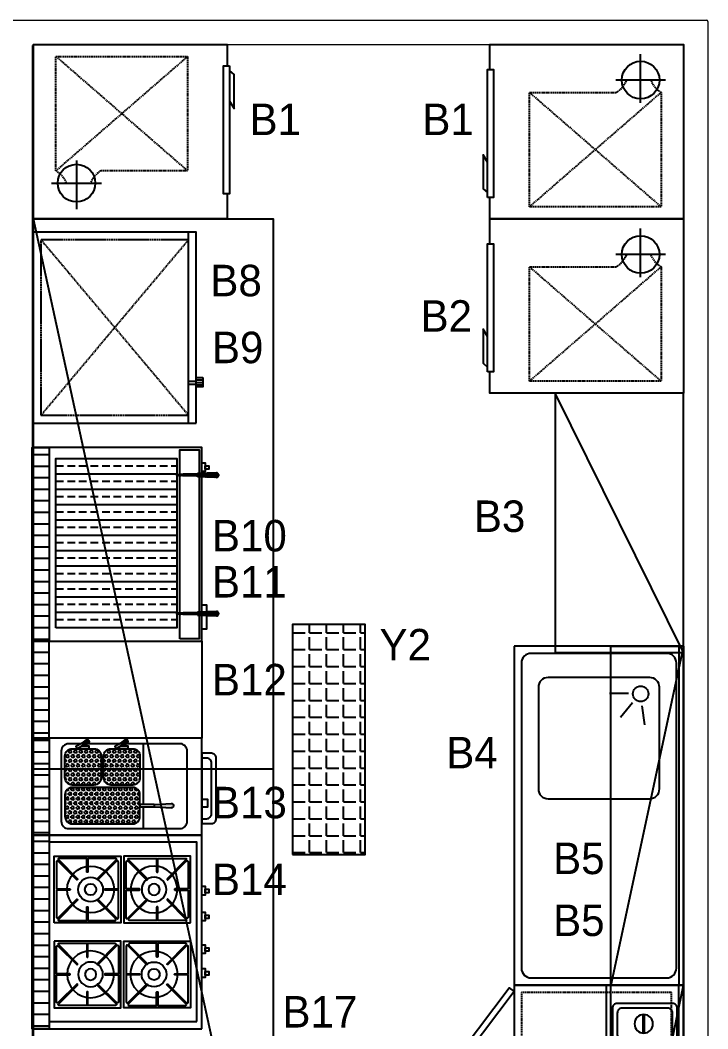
# Model space of a CAD drawing. Header units: millimetres. Extents: x 233224 to 234067, y -13631 to -11613.
# Drawn here: x 233766.9 to 234050.9, y -12029.9 to -11613.5 of the extents above; entities that cross this region are included whole.
import ezdxf
from ezdxf.enums import TextEntityAlignment as Align

# ---------------------------------------------------------------- set-up
doc = ezdxf.new("R2010")
doc.units = ezdxf.units.MM
doc.header["$MEASUREMENT"] = 0
doc.linetypes.add('DASHED', pattern=[0.75, 0.5, -0.25])
for name, color, linetype in [('002 Çizgi', 7, 'Continuous'), ('CIHAZ', 2, 'Continuous'), ('S2000-002 Çizgi', 7, 'Continuous')]:
    doc.layers.add(name, color=color, linetype=linetype)
doc.layers.add('2D Drafting - General_Pen_No__4', color=7, linetype='Continuous', lineweight=20, true_color=0x029e21)
doc.styles.add('TAKSİM', font='GOTHIC.TTF', dxfattribs={"height": 20})

# ---------------------------------------------------------------- blocks, each defined once
blk = doc.blocks.new('A$C604B7618')
at = {"layer": 'S2000-002 Çizgi'}
blk.add_lwpolyline([(0, 30.57), (30.57, 30.57), (30.57, 0), (0, 0), (0, 30.57)], dxfattribs=at)
blk.add_lwpolyline([(15.55, 29.52), (15.55, 23.44, -0.414214), (15.34, 23.23), (15.23, 23.23, -0.414214), (15.02, 23.44), (15.02, 29.52), (2.68, 29.52, 0.668179), (2.31, 28.63), (10.81, 20.13, -0.810443), (10.38, 19.82), (1.59, 28.61, 0.668179), (1.05, 28.39), (1.05, 15.55), (7.13, 15.55, -0.414214), (7.34, 15.34), (7.34, 15.23, -0.414214), (7.13, 15.02), (1.05, 15.02), (1.05, 2.68, 0.668179), (1.94, 2.31), (10.43, 10.81, -0.810443), (10.75, 10.38), (1.96, 1.59, 0.668179), (2.18, 1.05), (15.02, 1.05), (15.02, 7.13, -0.414214), (15.23, 7.34), (15.34, 7.34, -0.414214), (15.55, 7.13), (15.55, 1.05), (27.88, 1.05, 0.668179), (28.26, 1.94), (19.76, 10.43, -0.810443), (20.19, 10.75), (28.98, 1.96, 0.668179), (29.52, 2.18), (29.52, 15.02), (23.44, 15.02, -0.414214), (23.23, 15.23), (23.23, 15.34, -0.414214), (23.44, 15.55), (29.52, 15.55), (29.52, 28.39, 0.668179), (28.98, 28.61), (20.19, 19.82, -0.810443), (19.76, 20.13), (28.26, 28.63, 0.668179), (27.88, 29.52)], format="xyb", close=True, dxfattribs=at)
for radius in [10.75, 5.66, 2.6]:
    blk.add_circle((15.28, 13.8), radius, dxfattribs=at)
blk = doc.blocks.new('A$C7A250C34')
at = {"layer": 'S2000-002 Çizgi'}
h = blk.add_hatch(dxfattribs=at)
h.set_pattern_fill('ANSI31', color=256, scale=1.5, angle=45, style=0)
h.set_pattern_definition([(90, (-2508.419, -6412.801), (-4.7625, 9e-16), [])])
h.paths.add_polyline_path([(0, 72.92), (0, 65.92), (80, 65.92), (80, 72.92)])
for points in [[(0, 2.92), (80, 2.92), (80, 72.92), (0, 72.92)], [(80, 65.92), (0, 65.92), (0, 72.92), (80, 72.92)], [(3, 4.92), (77, 4.92), (77, 65.92), (3, 65.92)], [(21.2, 2.92), (24.84, 2.92), (24.84, 1.46), (21.2, 1.46)], [(22.17, 1.46), (23.62, 1.46), (23.62, 0), (22.17, 0)], [(31.05, 2.92), (34.69, 2.92), (34.69, 1.46), (31.05, 1.46)], [(32.02, 1.46), (33.47, 1.46), (33.47, 0), (32.02, 0)], [(44.56, 2.92), (48.2, 2.92), (48.2, 1.46), (44.56, 1.46)], [(45.52, 1.46), (46.98, 1.46), (46.98, 0), (45.52, 0)], [(55.2, 2.92), (58.84, 2.92), (58.84, 1.46), (55.2, 1.46)], [(56.16, 1.46), (57.62, 1.46), (57.62, 0), (56.16, 0)]]:
    blk.add_lwpolyline(points, close=True, dxfattribs=at)
at = {"layer": 'S2000-002 Çizgi', "yscale": 0.8999999999996362}
for p, xscale, zscale in [((36.24, 36.4), -0.8999999999996362, 0.9), ((43.76, 36.4), 0.8999999999996362, 0.8999999999996362)]:
    blk.add_blockref('A$C604B7618', p, dxfattribs=dict(at, xscale=xscale, zscale=zscale))
at = {"layer": 'S2000-002 Çizgi', "yscale": 0.8999999999996362, "rotation": 180}
for p, xscale, zscale in [((36.24, 35.06), 0.8999999999996362, 0.8999999999996362), ((43.76, 35.06), -0.8999999999996362, 0.9)]:
    blk.add_blockref('A$C604B7618', p, dxfattribs=dict(at, xscale=xscale, zscale=zscale))
blk = doc.blocks.new('A$C552303AF')
at = {"layer": 'S2000-002 Çizgi'}
h = blk.add_hatch(dxfattribs=at)
h.set_pattern_fill('ANSI31', color=256, scale=1.5, angle=45, style=0)
h.set_pattern_definition([(90, (-4587.7594, -5289.154), (-4.7625, 9e-16), [])])
h.paths.add_polyline_path([(0, 70), (0, 63), (40, 63), (40, 70)])
for points in [[(0, 70), (40, 70), (40, 0), (0, 0)], [(0, 63), (40, 63), (40, 0), (0, 0)]]:
    blk.add_lwpolyline(points, close=True, dxfattribs=at)
blk = doc.blocks.new('A$C133D40E0')
at = {"layer": 'S2000-002 Çizgi'}
h = blk.add_hatch(dxfattribs=at)
h.set_pattern_fill('ANSI31', color=256, scale=1.5, angle=45, style=0)
h.set_pattern_definition([(90, (-3291.7327, -4973.714), (-4.7625, 9e-16), [])])
h.paths.add_polyline_path([(80, 69.9), (80, 76.9), (0, 76.9), (0, 69.9)])
h = blk.add_hatch(dxfattribs=at)
h.set_pattern_fill('ANSI33', color=256, angle=45, style=0)
h.set_pattern_definition([(90, (-3291.733, -4973.714), (-6.35, 1e-15), []), (90, (-3288.558, -4970.539), (-6.35, 1e-15), [3.175, -1.5875])])
h.paths.add_polyline_path([(5.53, 67.19), (5.53, 17.19), (75.53, 17.19), (75.53, 67.19)])
h = blk.add_hatch(dxfattribs=at)
h.set_pattern_fill('ANSI32', color=256, style=0)
h.set_pattern_definition([(45, (-4249.5, -7757.06715), (-0.265165043, 0.265165043), []), (45, (-4249.32323, -7757.06715), (-0.265165043, 0.265165043), [])])
h.paths.add_polyline_path([(12.1, 7.9), (10.72, 7.9), (10.69, 6.9), (12.14, 6.9)])
h.paths.add_polyline_path([(12.07, 8.72), (11.76, 8.72), (11.76, 14.52), (11.68, 15.9), (11.15, 15.9), (11.07, 14.52), (11.07, 8.72), (10.75, 8.72), (10.72, 7.9), (12.1, 7.9)])
h.paths.add_polyline_path([(12.2, 4.9), (10.62, 4.9), (10.48, 0.76, 0.437405), (11.18, 0), (11.64, 0, 0.437405), (12.35, 0.76)])
h.paths.add_polyline_path([(12.14, 6.9), (10.69, 6.9), (10.62, 4.9), (12.2, 4.9)])
h.paths.add_polyline_path([(11.6, 17.19), (11.23, 17.19), (11.15, 15.9), (11.68, 15.9)])
h = blk.add_hatch(dxfattribs=at)
h.set_pattern_fill('ANSI32', color=256, style=0)
h.set_pattern_definition([(135, (4329.5, -7757.06715), (0.265165043, 0.265165043), []), (135, (4329.32322, -7757.06715), (0.265165043, 0.265165043), [])])
h.paths.add_polyline_path([(67.9, 7.9), (69.28, 7.9), (69.31, 6.9), (67.86, 6.9)])
h.paths.add_polyline_path([(67.93, 8.72), (68.24, 8.72), (68.24, 14.52), (68.32, 15.9), (68.85, 15.9), (68.93, 14.52), (68.93, 8.72), (69.25, 8.72), (69.28, 7.9), (67.9, 7.9)])
h.paths.add_polyline_path([(67.8, 4.9), (69.38, 4.9), (69.52, 0.76, -0.437405), (68.82, 0), (68.36, 0, -0.437405), (67.65, 0.76)])
h.paths.add_polyline_path([(67.86, 6.9), (69.31, 6.9), (69.38, 4.9), (67.8, 4.9)])
h.paths.add_polyline_path([(68.4, 17.19), (68.77, 17.19), (68.85, 15.9), (68.32, 15.9)])
for p, q in [((11.07, 14.52), (11.23, 17.19)), ((11.23, 17.19), (11.6, 17.19)), ((11.6, 17.19), (11.23, 17.19)), ((11.76, 14.52), (11.6, 17.19)), ((68.24, 14.52), (68.4, 17.19)), ((68.77, 17.19), (68.4, 17.19)), ((68.4, 17.19), (68.77, 17.19)), ((68.93, 14.52), (68.77, 17.19)), ((11.07, 8.72), (11.07, 14.52)), ((11.76, 8.72), (11.76, 14.52)), ((68.24, 8.72), (68.24, 14.52)), ((68.93, 8.72), (68.93, 14.52)), ((10.48, 0.76), (10.75, 8.72)), ((10.75, 8.72), (10.48, 0.76)), ((10.75, 8.72), (11.07, 8.72)), ((11.07, 8.72), (10.75, 8.72)), ((12.07, 8.72), (11.76, 8.72)), ((12.35, 0.76), (12.07, 8.72)), ((67.65, 0.76), (67.93, 8.72)), ((67.93, 8.72), (68.24, 8.72)), ((69.25, 8.72), (68.93, 8.72)), ((68.93, 8.72), (69.25, 8.72)), ((69.52, 0.76), (69.25, 8.72)), ((69.25, 8.72), (69.52, 0.76)), ((11.64, 0), (11.18, 0)), ((11.18, 0), (11.64, 0)), ((68.36, 0), (68.82, 0)), ((68.82, 0), (68.36, 0))]:
    blk.add_line(p, q, dxfattribs=at)
for points in [[(0, 6.9), (80, 6.9), (80, 76.9), (0, 76.9)], [(0, 76.9), (80, 76.9), (80, 69.9), (0, 69.9)], [(5.53, 67.19), (75.53, 67.19), (75.53, 17.19), (5.53, 17.19)], [(1, 15.9), (79, 15.9), (79, 7.9), (1, 7.9)], [(5, 6.9), (15, 6.9), (15, 4.9), (5, 4.9)], [(70.06, 6.9), (73.7, 6.9), (73.7, 5.44), (70.06, 5.44)], [(71.02, 5.44), (72.48, 5.44), (72.48, 3.98), (71.02, 3.98)]]:
    blk.add_lwpolyline(points, close=True, dxfattribs=at)
for centre, start, end in [((11.18, 0.71), 175.5008, 270), ((11.18, 0.71), 175.5008, 270), ((11.64, 0.71), 270, 4.4992), ((68.36, 0.71), 175.5008, 270), ((68.82, 0.71), 270, 4.4992), ((68.82, 0.71), 270, 4.4992)]:
    blk.add_arc(centre, 0.706, start, end, dxfattribs=at)
blk = doc.blocks.new('A$C5F4B2CA7')
at = {"layer": 'S2000-002 Çizgi'}
h = blk.add_hatch(dxfattribs=at)
h.set_pattern_fill('ANSI31', color=256, scale=1.5, angle=45, style=0)
h.set_pattern_definition([(90, (-3652.638, -4988.124), (-4.7625, 9e-16), [])])
h.paths.add_polyline_path([(40, 69), (40, 76), (0, 76), (0, 69)])
h = blk.add_hatch(dxfattribs=at)
h.set_pattern_fill('HEX', color=256, scale=0.2, style=0)
h.set_pattern_definition([(0, (-3709.3885, -4964.9235), (0, 1.099852), [0.635, -1.27]), (120, (-3709.3885, -4964.9235), (-0.95249977, -0.549926), [0.635, -1.27]), (60, (-3708.7535, -4964.9235), (-0.95249977, 0.549926), [0.635, -1.27])])
h.paths.add_polyline_path([(7.64, 62.53, 0.414214), (4.64, 59.53), (4.64, 34.53, 0.414214), (7.64, 31.53), (16.64, 31.53, 0.414214), (19.64, 34.53), (19.64, 59.53, 0.414214), (16.64, 62.53)])
h = blk.add_hatch(dxfattribs=at)
h.set_pattern_fill('HEX', color=256, scale=0.2, style=0)
h.set_pattern_definition([(180, (3749.6625, -4964.9235), (0, 1.099852), [0.635, -1.27]), (60, (3749.6625, -4964.9235), (0.95249977, -0.549926), [0.635, -1.27]), (120, (3749.0275, -4964.9235), (0.95249977, 0.549926), [0.635, -1.27])])
h.paths.add_polyline_path([(23.64, 62.53, 0.414214), (20.64, 59.53), (20.64, 50.53, 0.414214), (23.64, 47.53), (32.64, 47.53, 0.414214), (35.64, 50.53), (35.64, 59.53, 0.414214), (32.64, 62.53)])
for points in [[(37.81, 52.86, 1), (39.28, 53.64), (37.9, 55.46), (37.07, 55.03)], [(37.81, 36.83, 1), (39.28, 37.61), (37.9, 39.43), (37.07, 38.99)], [(11.3, 18.39, 1), (12.97, 18.39), (12.6, 25.65), (11.67, 25.65)]]:
    blk.add_hatch(color=256, dxfattribs=at).paths.add_polyline_path(points)
h = blk.add_hatch(dxfattribs=at)
h.set_pattern_fill('HEX', color=256, scale=0.2, style=0)
h.set_pattern_definition([(180, (3749.6625, -4980.9235), (0, 1.099852), [0.635, -1.27]), (60, (3749.6625, -4980.9235), (0.95249977, -0.549926), [0.635, -1.27]), (120, (3749.0275, -4980.9235), (0.95249977, 0.549926), [0.635, -1.27])])
h.paths.add_polyline_path([(23.64, 46.53, 0.414214), (20.64, 43.53), (20.64, 34.53, 0.414214), (23.64, 31.53), (32.64, 31.53, 0.414214), (35.64, 34.53), (35.64, 43.53, 0.414214), (32.64, 46.53)])
for p, q in [((37.9, 55.46), (37.07, 55.03)), ((37.07, 55.03), (37.81, 52.86)), ((37.9, 55.46), (39.28, 53.64)), ((37.9, 39.43), (37.07, 38.99)), ((37.07, 38.99), (37.81, 36.83)), ((37.9, 39.43), (39.28, 37.61)), ((2.68, 30.03), (11.67, 30.03)), ((12.6, 30.03), (37.68, 30.03)), ((11.67, 25.65), (11.3, 18.39)), ((12.6, 25.65), (11.67, 25.65)), ((12.6, 25.65), (12.97, 18.39))]:
    blk.add_line(p, q, dxfattribs=at)
for points in [[(0, 6), (40, 6), (40, 76), (0, 76)], [(0, 76), (40, 76), (40, 69), (0, 69)], [(11.5, 6), (14.78, 6), (14.78, 3.69), (11.5, 3.69)]]:
    blk.add_lwpolyline(points, close=True, dxfattribs=at)
for points in [[(37.68, 14.03), (37.68, 61.03, 0.414214), (34.68, 64.03), (5.68, 64.03, 0.414214), (2.68, 61.03), (2.68, 23.68)], [(2.68, 23.68), (2.68, 15.03, 0.414214), (5.68, 12.03), (34.68, 12.03, 0.414214), (37.68, 15.03), (37.68, 23.6)]]:
    blk.add_lwpolyline(points, format="xyb", dxfattribs=at)
for points in [[(7.64, 31.53), (16.64, 31.53, 0.414214), (19.64, 34.53), (19.64, 59.53, 0.414214), (16.64, 62.53), (7.64, 62.53, 0.414214), (4.64, 59.53), (4.64, 34.53, 0.414214)], [(32.64, 47.53), (23.64, 47.53, -0.414214), (20.64, 50.53), (20.64, 59.53, -0.414214), (23.64, 62.53), (32.64, 62.53, -0.414214), (35.64, 59.53), (35.64, 50.53, -0.414214)], [(32.64, 31.53), (23.64, 31.53, -0.414214), (20.64, 34.53), (20.64, 43.53, -0.414214), (23.64, 46.53), (32.64, 46.53, -0.414214), (35.64, 43.53), (35.64, 34.53, -0.414214)], [(6.75, 0), (31.75, 0, 0.414214), (33.75, 2), (33.75, 6), (4.75, 6), (4.75, 2, 0.414214)], [(8.75, 2), (29.75, 2, 0.414214), (31.75, 4), (31.75, 6), (6.75, 6), (6.75, 4, 0.414214)]]:
    blk.add_lwpolyline(points, format="xyb", close=True, dxfattribs=at)
for points in [[(37.9, 55.46), (36.55, 58.01), (35.72, 57.57), (37.07, 55.03)], [(35.72, 57.57), (35.72, 52.49), (36.66, 52.49), (36.66, 55.81)], [(35.72, 53.08), (35.72, 52.49)], [(37.9, 39.43), (36.55, 41.97), (35.72, 41.54), (37.07, 38.99)], [(35.72, 41.54), (35.72, 36.46), (36.66, 36.46), (36.66, 39.78)], [(35.72, 37.05), (35.72, 36.46)], [(12.6, 25.65), (12.6, 31.53), (11.67, 31.53), (11.67, 25.65)]]:
    blk.add_lwpolyline(points, dxfattribs=at)
for centre, start, end in [((38.54, 53.25), 189.3801, 46.506), ((38.54, 37.22), 189.3801, 46.506), ((12.14, 18.39), 161.437, 18.563)]:
    blk.add_arc(centre, 0.835, start, end, dxfattribs=at)
blk = doc.blocks.new('A$C734D7A9C')
at = {"layer": 'CIHAZ', "color": 1}
for p, q in [((14.73, 75.33), (14.73, 54.78)), ((24.09, 65.06), (3.98, 65.06))]:
    blk.add_line(p, q, dxfattribs=at)
at = {"layer": 'CIHAZ', "color": 5, "linetype": 'DASHED'}
for p, q in [((67.01, 73.52), (19.82, 19.15)), ((19.82, 73.52), (67.01, 19.15))]:
    blk.add_line(p, q, dxfattribs=at)
at = {"layer": 'CIHAZ', "color": 5}
for points in [[(63.2, 1.82), (10.36, 1.82), (10.36, 4.32), (63.2, 4.32)], [(61.2, 1.82), (48.6, 1.82), (45.6, 0), (59.6, 0)]]:
    blk.add_lwpolyline(points, close=True, dxfattribs=at)
at = {"layer": 'CIHAZ', "color": 1}
blk.add_circle((14.73, 65.06), 7.76, dxfattribs=at)
at = {"layer": 'S2000-002 Çizgi', "linetype": 'DASHED'}
for p, q in [((19.82, 73.52), (67.01, 73.52)), ((67.01, 73.52), (67.01, 19.15)), ((19.82, 19.15), (19.82, 54.92)), ((67.01, 19.15), (19.82, 19.15))]:
    blk.add_line(p, q, dxfattribs=at)
at = {"layer": 'S2000-002 Çizgi'}
blk.add_lwpolyline([(10.36, 2.81), (0, 2.81), (0, 82.81), (72, 82.81), (72, 2.81), (63.2, 2.81)], dxfattribs=at)
at = {"layer": 'S2000-002 Çizgi', "linetype": 'DASHED'}
for centre, radius, start, end in [((11.6, 78.09), 9.4, 291.2079, 330.9566), ((11, 49.89), 10.16, 29.6907, 66.7752)]:
    blk.add_arc(centre, radius, start, end, dxfattribs=at)
blk = doc.blocks.new('A$C63FA6D84')
at = {"layer": 'S2000-002 Çizgi'}
h = blk.add_hatch(dxfattribs=at)
h.set_pattern_fill('LINE', color=256, scale=0.5, angle=90, style=0)
h.set_pattern_definition([(90, (-1236.3088, -3768.8105), (-1.5875, 1e-16), [])])
h.paths.add_polyline_path([(29.45, 4.26), (23.31, 4.26), (23.31, 0), (29.45, 0)])
at = {"layer": 'S2000-002 Çizgi', "linetype": 'DASHED'}
for p, q in [((118.2, 104.46), (5, 9.26)), ((5, 104.46), (118.2, 9.26))]:
    blk.add_line(p, q, dxfattribs=at)
at = {"layer": 'S2000-002 Çizgi'}
for p, q in [((0, 9.26), (123.2, 9.26)), ((25, 9.26), (25, 4.26)), ((27, 9.26), (27, 4.26))]:
    blk.add_line(p, q, dxfattribs=at)
for points in [[(0, 4.26), (123.2, 4.26), (123.2, 109.46), (0, 109.46)], [(29.45, 0), (23.31, 0), (23.31, 4.26), (29.45, 4.26)]]:
    blk.add_lwpolyline(points, close=True, dxfattribs=at)
at = {"layer": 'S2000-002 Çizgi', "linetype": 'DASHED'}
blk.add_lwpolyline([(5, 9.26), (118.2, 9.26), (118.2, 104.46), (5, 104.46)], close=True, dxfattribs=at)
blk = doc.blocks.new('A$C55296281')
at = {"layer": 'S2000-002 Çizgi'}
for p, q in [((24.66, 52.76), (32.47, 53.87)), ((19.52, 47.29), (19.52, 39.4)), ((23.43, 48.95), (29.53, 43.94))]:
    blk.add_line(p, q, dxfattribs=at)
for points in [[(0, 68), (140, 68), (140, 70), (0, 70)], [(0, 0), (140, 0), (140, 70), (0, 70)]]:
    blk.add_lwpolyline(points, close=True, dxfattribs=at)
for points in [[(7, 3), (133, 3, 0.414214), (137, 7), (137, 63, 0.414214), (133, 67), (7, 67, 0.414214), (3, 63), (3, 7, 0.414214)], [(17, 10), (59, 10, 0.414214), (63, 14), (63, 56, 0.414214), (59, 60), (17, 60, 0.414214), (13, 56), (13, 14, 0.414214)]]:
    blk.add_lwpolyline(points, format="xyb", close=True, dxfattribs=at)
blk.add_circle((19.71, 52.26), 3.19, dxfattribs=at)
blk = doc.blocks.new('A$C01E77913')
at = {"layer": 'S2000-002 Çizgi'}
for points in [[(2, 26.8), (15, 26.8, -0.414214), (17, 24.8), (17, 2, -0.414214), (15, 0), (2, 0, -0.414214), (0, 2), (0, 24.8, -0.414214)], [(4, 24.8), (13, 24.8, -0.414214), (15, 22.8), (15, 4, -0.414214), (13, 2), (4, 2, -0.414214), (2, 4), (2, 22.8, -0.414214)]]:
    blk.add_lwpolyline(points, format="xyb", close=True, dxfattribs=at)
blk.add_lwpolyline([(4.71, 14.27), (12.21, 14.27), (12.21, 13.52), (4.71, 13.52)], close=True, dxfattribs=at)
blk.add_circle((8.46, 13.87), 3.82, dxfattribs=at)
blk = doc.blocks.new('143-70-M')
at = {"layer": '002 Çizgi', "color": 7}
for p, q in [((27.4, -97.49), (27.4, 45.51)), ((-30.27, -60.49), (-30.27, -87.16)), ((-25.92, -87.16), (-25.92, -60.49)), ((-37.4, -65.97), (-37.58, -67.11)), ((-36.95, -65.15), (-37.4, -65.97)), ((-36.31, -64.66), (-36.95, -65.15)), ((-35.57, -64.5), (-36.31, -64.66)), ((-34.84, -64.66), (-35.57, -64.5)), ((-34.2, -65.15), (-34.84, -64.66)), ((-33.74, -65.97), (-34.2, -65.15)), ((-33.57, -67.11), (-33.74, -65.97)), ((-37.58, -67.11), (-37.4, -68.57)), ((-37.4, -68.57), (-36.95, -70.27)), ((-36.95, -70.27), (-36.31, -72.13)), ((-34.84, -72.13), (-34.2, -70.27)), ((-34.2, -70.27), (-33.74, -68.57)), ((-33.74, -68.57), (-33.57, -67.11)), ((-36.31, -72.13), (-35.57, -74.08)), ((-36.31, -76.03), (-35.57, -74.08)), ((-35.57, -74.08), (-34.84, -72.13)), ((-35.57, -74.08), (-34.84, -76.03)), ((-37.4, -79.6), (-36.95, -77.89)), ((-36.95, -77.89), (-36.31, -76.03)), ((-34.84, -76.03), (-34.2, -77.89)), ((-34.2, -77.89), (-33.74, -79.6)), ((-37.58, -81.05), (-37.4, -79.6)), ((-37.4, -82.2), (-37.58, -81.05)), ((-36.95, -83.01), (-37.4, -82.2)), ((-36.31, -83.5), (-36.95, -83.01)), ((-34.2, -83.01), (-34.84, -83.5)), ((-33.74, -82.2), (-34.2, -83.01)), ((-33.74, -79.6), (-33.57, -81.05)), ((-33.57, -81.05), (-33.74, -82.2)), ((-35.57, -83.67), (-36.31, -83.5)), ((-34.84, -83.5), (-35.57, -83.67))]:
    blk.add_line(p, q, dxfattribs=at)
for points in [[(-68.42, 10.3), (-42.65, 44.41), (-40.6, 42.87), (-66.37, 8.76)], [(-40.6, -97.49), (29.4, -97.49), (29.4, 45.51), (-40.6, 45.51)], [(-2.6, 45.51), (-2.6, -97.49), (29.4, -97.49), (29.4, 45.51)], [(-68.42, -17.53), (-42.65, -51.64), (-40.6, -50.09), (-66.37, -15.98)]]:
    blk.add_lwpolyline(points, close=True, dxfattribs=at)
at = {"layer": '002 Çizgi', "color": 7, "linetype": 'DASHED'}
blk.add_lwpolyline([(24.4, -49.49), (24.4, 42.51), (-37.6, 42.51), (-37.6, -49.49)], close=True, dxfattribs=at)
at = {"layer": '002 Çizgi', "color": 7, "const_width": 0.427}
for points in [[(-66.72, 12.55), (-68.04, 13.54), (-63.78, 19.18), (-62.69, 20.62)], [(-66.72, -19.77), (-68.04, -20.77), (-63.78, -26.41), (-62.69, -27.85)]]:
    blk.add_lwpolyline(points, dxfattribs=at)
at = {"layer": '002 Çizgi', "color": 7}
blk.add_lwpolyline([(27.4, -52.49), (-40.6, -52.49)], dxfattribs=at)
for centre, radius, start, end in [((-40.6, 42.87), 42.75, 229.4908, 270), ((-40.6, -50.09), 42.75, 90, 130.5092), ((-23.75, -60.49), 2.17, 0, 180), ((-28.09, -87.16), 2.17, 180, 0)]:
    blk.add_arc(centre, radius, start, end, dxfattribs=at)
at = {"layer": '002 Çizgi', "color": 7, "xscale": -1, "rotation": 90}
for p in [(26.8, 38), (26.8, 20), (26.8, 2), (26.8, -16), (26.8, -34), (26.8, -52), (26.8, -70)]:
    blk.add_blockref('A$C01E77913', p, dxfattribs=at)

msp = doc.modelspace()

# ---------------------------------------------------------------- hatches: boundary and pattern name
h = msp.add_hatch()
h.set_pattern_fill('ANGLE', color=256)
h.set_pattern_definition([(360, (169170.447, 39193.977), (4e-11, 6.985), [5.08, -1.905]), (90, (169170.447, 39193.977), (-6.985, 4e-11), [5.08, -1.905])])
h.paths.add_polyline_path([(233909.44, -11958), (233909.44, -11863), (233879.44, -11863), (233879.44, -11958)])

# ---------------------------------------------------------------- linework, layer by layer
for p, q in [((233871.43, -12149.92), (233772.43, -11695.49)), ((234040.93, -11874.49), (233987.93, -11767.49)), ((234040.93, -11871.9), (234010.93, -12011.9)), ((233871.43, -11922.7), (233771.93, -11922.7)), ((234010.93, -12154.9), (234040.93, -12011.9))]:
    msp.add_line(p, q)
for points in [[(233772.43, -11695.49), (233871.43, -11695.49), (233871.43, -12149.92), (233772.43, -12149.92)], [(234040.93, -11874.49), (234040.93, -11767.49), (233987.93, -11767.49), (233987.93, -11874.49)], [(233879.44, -11958), (233909.44, -11958), (233909.44, -11863), (233879.44, -11863)], [(234040.93, -12011.9), (234010.93, -12011.9), (234010.93, -11871.9), (234040.93, -11871.9)], [(234010.93, -12011.9), (234040.93, -12011.9), (234040.93, -12154.9), (234010.93, -12154.9)]]:
    msp.add_lwpolyline(points, close=True)
at = {"layer": '2D Drafting - General_Pen_No__4', "linetype": 'Continuous'}
for p, q in [((233712.94, -11613.49), (234050.43, -11613.49)), ((234050.93, -11613.99), (234050.93, -12390.09)), ((233771.93, -11623.99), (233771.93, -12350.49)), ((233772.43, -11623.49), (234040.93, -11623.49)), ((234040.93, -11623.49), (234040.93, -12350.49))]:
    msp.add_line(p, q, dxfattribs=at)
for centre, start, end in [((234050.43, -11613.99), 0, 90), ((233772.43, -11695.99), 90, 180)]:
    msp.add_arc(centre, 0.5, start, end, dxfattribs=at)

# ---------------------------------------------------------------- block references
at = {"layer": 'S2000-002 Çizgi'}
for name, p, rotation in [('A$C734D7A9C', (233855.24, -11695.49), 89.99999999999999), ('A$C734D7A9C', (233958.11, -11623.49), 270), ('A$C734D7A9C', (233958.11, -11695.49), 270), ('A$C133D40E0', (233848.82, -11869.92), 90), ('A$C552303AF', (233841.93, -11909.92), 90), ('A$C55296281', (233970.93, -11871.9), 270), ('A$C5F4B2CA7', (233847.93, -11949.92), 90), ('A$C7A250C34', (233844.84, -12029.92), 90)]:
    msp.add_blockref(name, p, dxfattribs=dict(at, rotation=rotation))
at = {"layer": 'S2000-002 Çizgi', "xscale": 0.6400000000000001, "yscale": 0.6400000000000001, "zscale": 0.6400000000000001, "rotation": 90}
msp.add_blockref('A$C63FA6D84', (233842.38, -11779.83), dxfattribs=at)
at = {"layer": 'S2000-002 Çizgi'}
msp.add_blockref('143-70-M', (234011.53, -12057.4), dxfattribs=at)

# ---------------------------------------------------------------- texts
at = {"style": 'TAKSİM'}
for s, p in [('B1', (233861.64, -11660.95)), ('B1', (233933.03, -11660.95)), ('B8', (233845.47, -11727.48)), ('B2', (233932.27, -11742.11)), ('B9', (233846.13, -11755.11)), ('B3', (233954.29, -11824.79)), ('B10', (233846.13, -11832.82)), ('B11', (233846.13, -11851.86)), ('B12', (233846.13, -11892.26)), ('B4', (233942.89, -11922.37)), ('B13', (233846.13, -11943.01)), ('B5', (233987.02, -11966.05)), ('B14', (233846.13, -11974.73)), ('B5', (233987.02, -11991.62)), ('B17', (233875.23, -12029.39))]:
    msp.add_text(s, height=13, dxfattribs=at).set_placement(p)
msp.add_text('Y2', height=13, dxfattribs=at).set_placement((233925.95, -11877.83), align=Align.CENTER)

doc.saveas('drawing.dxf')
